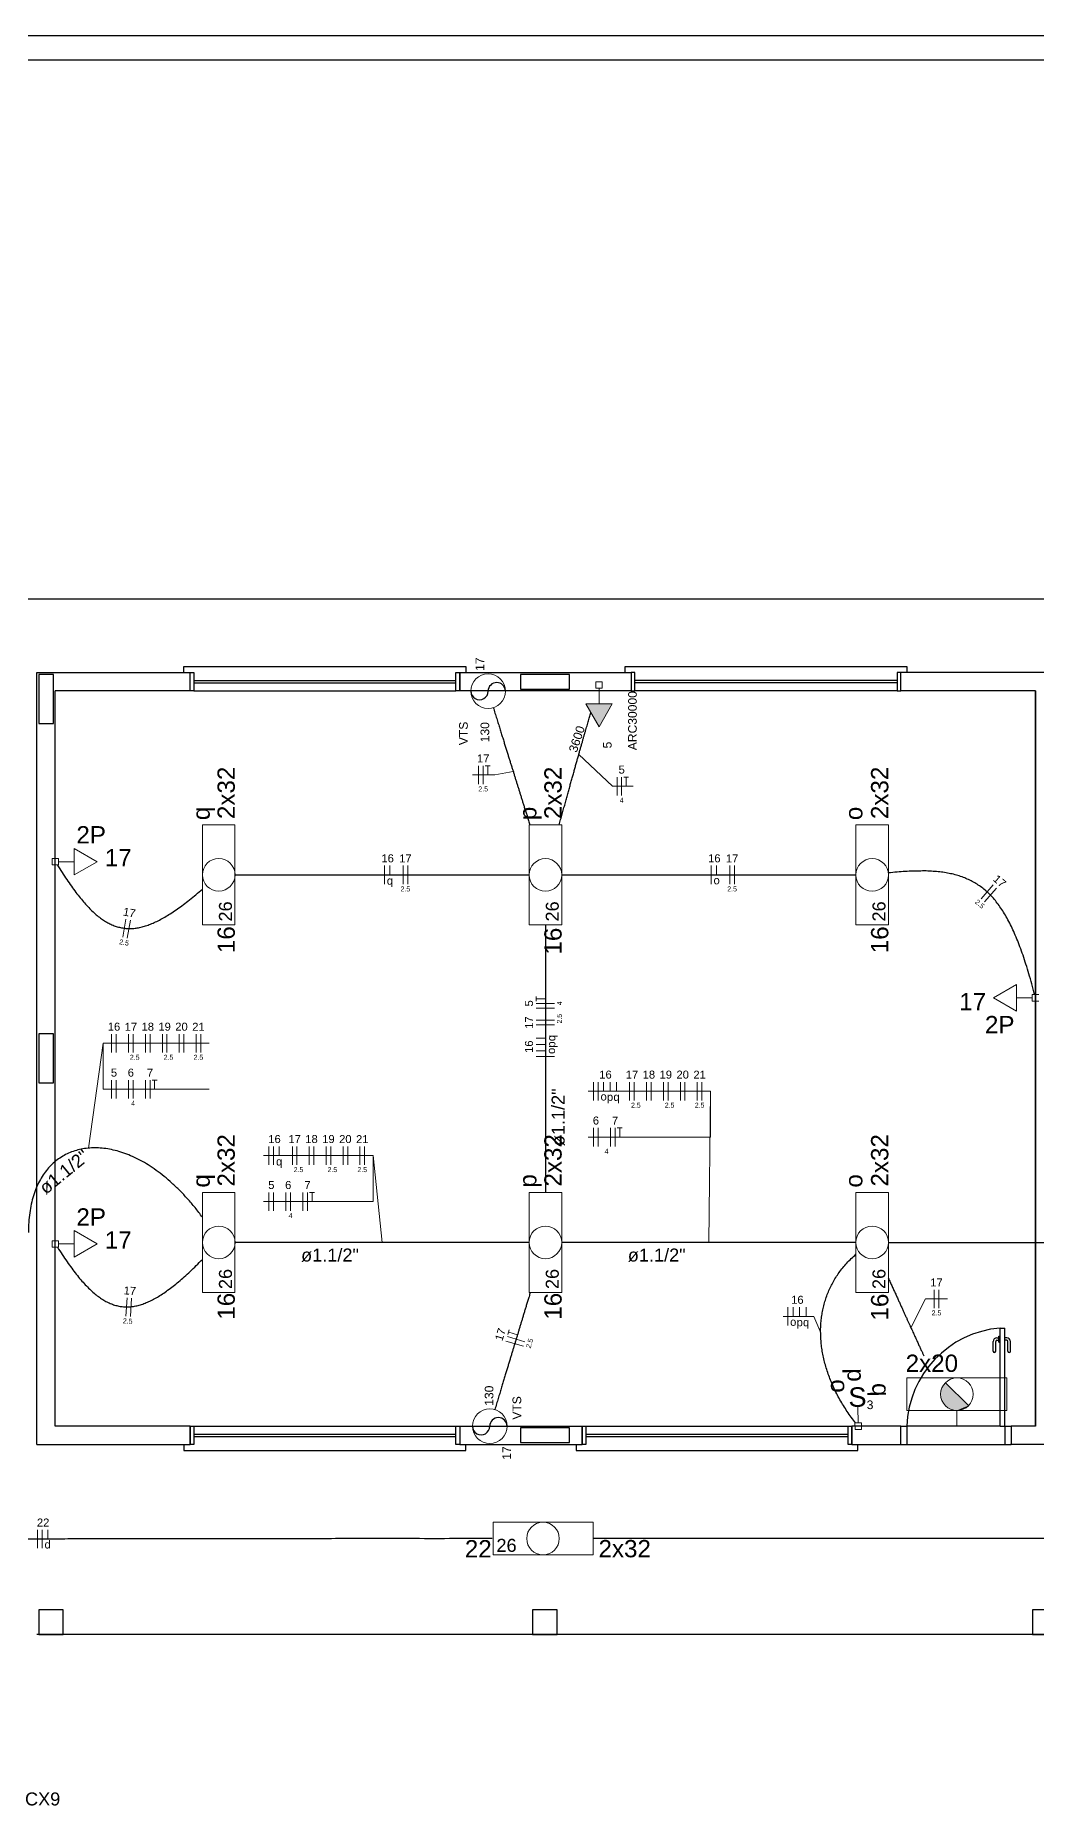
# Model space of a CAD drawing. Extents: x 175 to 700, y 53 to 250.
# Drawn here: x 492.6 to 500.77, y 207.86 to 222.31 of the extents above; entities that cross this region are included whole.
import ezdxf

# ---------------------------------------------------------------- set-up
doc = ezdxf.new("R2010")
doc.units = 0
doc.header["$LTSCALE"] = 2
doc.layers.get('0').update_dxf_attribs({"linetype": 'CONTINUOUS'})
for name, color, linetype in [('A-MURO', 2, 'CONTINUOUS'), ('A-PAREDE', 5, 'CONTINUOUS'), ('A-PISOS-NIVEL', 1, 'CONTINUOUS'), ('A-PORTA', 3, 'CONTINUOUS'), ('A-SOLEIRA', 1, 'CONTINUOUS'), ('AR-ESQ', 2, 'CONTINUOUS')]:
    doc.layers.add(name, color=color, linetype=linetype)
for name, color, linetype, lineweight in [('EL-Condutos', 4, 'CONTINUOUS', 30), ('EL-Fios', 9, 'CONTINUOUS', 20), ('EL-Textos condutos', 7, 'CONTINUOUS', 20), ('EL-Textos fios', 7, 'CONTINUOUS', 20), ('EL-Textos pontos', 5, 'CONTINUOUS', 20), ('P-SIMBOL', 5, 'CONTINUOUS', 20)]:
    doc.layers.add(name, color=color, linetype=linetype, lineweight=lineweight)
doc.styles.add('Arial', font='arial.ttf')

msp = doc.modelspace()

# ---------------------------------------------------------------- hatches: boundary and pattern name
at = {"layer": 'P-SIMBOL', "linetype": 'Continuous'}
for points in [[(497.095, 216.854), (497.203, 216.666), (497.311, 216.854)], [(500.03, 211.314), (500.021, 211.302), (500.016, 211.298), (500.013, 211.293), (500.007, 211.281), (500.004, 211.276), (500.002, 211.273), (500.001, 211.269), (500, 211.265), (499.997, 211.258), (499.997, 211.254), (499.995, 211.249), (499.994, 211.242), (499.993, 211.235), (499.992, 211.23), (499.992, 211.225), (499.992, 211.219), (499.992, 211.211), (499.993, 211.207), (499.993, 211.201), (499.994, 211.198), (499.994, 211.195), (499.995, 211.191), (499.996, 211.189), (499.997, 211.185), (499.998, 211.183), (499.999, 211.179), (500, 211.177), (500, 211.176), (500.001, 211.172), (500.002, 211.168), (500.003, 211.167), (500.004, 211.164), (500.005, 211.162), (500.006, 211.161), (500.007, 211.158), (500.01, 211.155), (500.012, 211.151), (500.013, 211.149), (500.015, 211.147), (500.016, 211.144), (500.017, 211.142), (500.02, 211.14), (500.021, 211.137), (500.024, 211.135), (500.027, 211.132), (500.03, 211.128), (500.032, 211.126), (500.034, 211.124), (500.038, 211.12), (500.041, 211.119), (500.043, 211.116), (500.046, 211.115), (500.048, 211.114), (500.051, 211.111), (500.053, 211.109), (500.058, 211.107), (500.06, 211.105), (500.063, 211.104), (500.066, 211.102), (500.067, 211.102), (500.069, 211.101), (500.07, 211.1), (500.077, 211.098), (500.08, 211.096), (500.082, 211.095), (500.084, 211.095), (500.085, 211.094), (500.087, 211.094), (500.089, 211.093), (500.09, 211.093), (500.093, 211.093), (500.096, 211.092), (500.1, 211.091), (500.102, 211.091), (500.105, 211.09), (500.124, 211.088)], [(500.217, 211.127), (500.03, 211.314), (500.124, 211.088)], [(500.217, 211.127), (500.213, 211.122), (500.209, 211.119), (500.203, 211.115), (500.196, 211.11), (500.194, 211.108), (500.191, 211.107), (500.189, 211.105), (500.186, 211.104), (500.178, 211.1), (500.174, 211.099), (500.167, 211.096), (500.162, 211.094), (500.157, 211.093), (500.148, 211.091), (500.144, 211.09), (500.14, 211.089), (500.124, 211.088)]]:
    msp.add_hatch(color=256, dxfattribs=at).paths.add_polyline_path(points)

# ---------------------------------------------------------------- linework, layer by layer
for centre, start, end in [((496.369, 216.958), 0.0193, 180), ((496.228, 216.958), 179.981, 0.0001), ((496.241, 210.959), 179.98, 0.0003), ((496.382, 210.959), 0.0193, 180)]:
    msp.add_arc(centre, 0.0706, start, end)
at = {"layer": 'A-MURO', "color": 251}
for p, q in [((442.416, 222.31), (522.416, 222.31)), ((442.616, 222.11), (522.182, 222.11))]:
    msp.add_line(p, q, dxfattribs=at)
at = {"layer": 'A-PAREDE', "color": 251}
for p, q in [((492.616, 213.96), (492.616, 217.11)), ((492.616, 217.11), (493.866, 217.11)), ((493.866, 216.96), (493.866, 217.11)), ((499.666, 216.96), (499.666, 217.11)), ((492.616, 210.96), (492.616, 216.96)), ((492.616, 210.81), (492.616, 216.96)), ((492.766, 210.96), (492.766, 216.96)), ((492.766, 210.96), (492.766, 216.96)), ((493.866, 216.96), (492.766, 216.96)), ((500.766, 216.96), (500.766, 210.96)), ((493.866, 210.96), (492.766, 210.96)), ((493.866, 210.96), (493.866, 210.81)), ((496.066, 210.96), (497.066, 210.96)), ((496.066, 210.96), (496.066, 210.81)), ((497.066, 210.96), (497.066, 210.81)), ((499.266, 210.81), (499.266, 210.96)), ((500.566, 210.96), (500.566, 210.81)), ((500.766, 210.96), (500.566, 210.96)), ((492.616, 210.81), (493.866, 210.81)), ((496.066, 210.81), (497.066, 210.81)), ((502.016, 210.81), (500.56, 210.81))]:
    msp.add_line(p, q, dxfattribs=at)
for points in [[(492.631, 216.695), (492.751, 216.695), (492.751, 217.095), (492.631, 217.095)], [(497.466, 217.11), (497.466, 216.96), (496.066, 216.96), (496.066, 217.11)], [(496.561, 217.095), (496.561, 216.975), (496.961, 216.975), (496.961, 217.095)], [(492.631, 213.76), (492.751, 213.76), (492.751, 214.16), (492.631, 214.16)], [(496.561, 210.945), (496.561, 210.825), (496.961, 210.825), (496.961, 210.945)], [(499.666, 210.96), (499.266, 210.96), (499.266, 210.81), (499.666, 210.81)], [(492.831, 209.46), (492.631, 209.46), (492.631, 209.26), (492.831, 209.26)], [(496.861, 209.46), (496.661, 209.46), (496.661, 209.26), (496.861, 209.26)], [(500.941, 209.46), (500.741, 209.46), (500.741, 209.26), (500.941, 209.26)]]:
    msp.add_lwpolyline(points, close=True, dxfattribs=at)
for points in [[(502.016, 217.11), (499.666, 217.11)], [(500.766, 210.96), (500.766, 210.96), (500.766, 216.96), (499.666, 216.96)]]:
    msp.add_lwpolyline(points, dxfattribs=at)
at = {"layer": 'A-PISOS-NIVEL', "color": 251}
for p, q in [((517.816, 217.71), (459.416, 217.71)), ((509.066, 209.26), (492.616, 209.26))]:
    msp.add_line(p, q, dxfattribs=at)
at = {"layer": 'A-PORTA', "color": 251}
for p, q in [((500.45, 211.68), (500.465, 211.68)), ((500.45, 211.66), (500.465, 211.66)), ((500.465, 211.645), (500.465, 211.695)), ((500.465, 211.695), (500.47, 211.695)), ((500.515, 211.695), (500.51, 211.695)), ((500.515, 211.645), (500.515, 211.695)), ((500.53, 211.68), (500.515, 211.68)), ((500.53, 211.66), (500.515, 211.66)), ((500.42, 211.57), (500.42, 211.65)), ((500.44, 211.57), (500.44, 211.65)), ((500.465, 211.645), (500.47, 211.645)), ((500.515, 211.645), (500.51, 211.645)), ((500.54, 211.57), (500.54, 211.65)), ((500.56, 211.57), (500.56, 211.65))]:
    msp.add_line(p, q, dxfattribs=at)
for centre, radius, start, end in [((500.545, 210.933), 0.83, 94.7788, 178.1499), ((500.45, 211.65), 0.03, 90, 180), ((500.45, 211.65), 0.01, 90, 180), ((500.53, 211.65), 0.03, 0, 90), ((500.53, 211.65), 0.01, 0, 90), ((500.43, 211.57), 0.01, 180, 0), ((500.55, 211.57), 0.01, 180, 0)]:
    msp.add_arc(centre, radius, start, end, dxfattribs=at)
at = {"layer": 'A-SOLEIRA', "color": 251}
for p, q in [((500.476, 210.96), (499.716, 210.96)), ((499.716, 210.81), (500.516, 210.81))]:
    msp.add_line(p, q, dxfattribs=at)
at = {"layer": 'AR-ESQ', "color": 251}
for p, q in [((493.896, 217.045), (496.036, 217.045)), ((493.896, 217.025), (496.036, 217.025)), ((499.636, 217.045), (497.496, 217.045)), ((499.636, 217.025), (497.496, 217.025)), ((493.896, 216.96), (496.036, 216.96)), ((499.636, 216.96), (497.496, 216.96)), ((500.476, 210.96), (500.476, 211.76)), ((500.476, 211.76), (500.516, 211.76)), ((500.516, 210.96), (500.516, 211.76)), ((493.896, 210.96), (496.036, 210.96)), ((497.096, 210.96), (499.236, 210.96)), ((499.666, 210.96), (499.716, 210.96)), ((499.716, 210.96), (499.716, 210.81)), ((500.476, 210.96), (500.516, 210.96)), ((500.516, 210.96), (500.516, 210.81)), ((500.516, 210.96), (500.566, 210.96)), ((493.896, 210.895), (496.036, 210.895)), ((493.896, 210.875), (496.036, 210.875)), ((497.096, 210.895), (499.236, 210.895)), ((497.096, 210.875), (499.236, 210.875)), ((499.666, 210.81), (499.716, 210.81)), ((500.516, 210.81), (500.566, 210.81))]:
    msp.add_line(p, q, dxfattribs=at)
for points in [[(493.816, 217.11), (493.816, 217.16), (496.116, 217.16), (496.116, 217.11)], [(497.416, 217.11), (497.416, 217.16), (499.716, 217.16), (499.716, 217.11)], [(493.816, 210.81), (493.816, 210.76), (496.116, 210.76), (496.116, 210.81)], [(497.016, 210.81), (497.016, 210.76), (499.316, 210.76), (499.316, 210.81)]]:
    msp.add_lwpolyline(points, dxfattribs=at)
for points in [[(493.866, 217.11), (493.896, 217.11), (493.896, 216.96), (493.866, 216.96)], [(496.036, 217.11), (496.066, 217.11), (496.066, 216.96), (496.036, 216.96)], [(497.496, 217.11), (497.466, 217.11), (497.466, 216.96), (497.496, 216.96)], [(499.666, 217.11), (499.636, 217.11), (499.636, 216.96), (499.666, 216.96)], [(493.866, 210.96), (493.896, 210.96), (493.896, 210.81), (493.866, 210.81)], [(496.036, 210.96), (496.066, 210.96), (496.066, 210.81), (496.036, 210.81)], [(497.066, 210.96), (497.096, 210.96), (497.096, 210.81), (497.066, 210.81)], [(499.236, 210.96), (499.266, 210.96), (499.266, 210.81), (499.236, 210.81)]]:
    msp.add_lwpolyline(points, close=True, dxfattribs=at)
at = {"layer": 'EL-Condutos', "linetype": 'Continuous'}
for points in [[(496.34, 216.825), (496.354, 216.779), (496.368, 216.735), (496.381, 216.693), (496.394, 216.653), (496.405, 216.614), (496.417, 216.578), (496.428, 216.542), (496.438, 216.509), (496.449, 216.476), (496.458, 216.444), (496.468, 216.414), (496.477, 216.384), (496.486, 216.356), (496.495, 216.327), (496.504, 216.3), (496.512, 216.273), (496.52, 216.246), (496.529, 216.219), (496.537, 216.192), (496.546, 216.165), (496.554, 216.138), (496.562, 216.111), (496.571, 216.083), (496.58, 216.055), (496.589, 216.026), (496.598, 215.996), (496.608, 215.966), (496.618, 215.934), (496.628, 215.901), (496.639, 215.867)], [(496.878, 215.866), (496.89, 215.911), (496.902, 215.955), (496.914, 215.997), (496.926, 216.039), (496.937, 216.08), (496.948, 216.119), (496.959, 216.158), (496.969, 216.195), (496.979, 216.232), (496.989, 216.267), (496.999, 216.302), (497.008, 216.335), (497.017, 216.368), (497.026, 216.399), (497.035, 216.43), (497.043, 216.46), (497.051, 216.488), (497.059, 216.516), (497.067, 216.543), (497.074, 216.569), (497.081, 216.594), (497.088, 216.618), (497.095, 216.642), (497.102, 216.664), (497.108, 216.686), (497.114, 216.707), (497.12, 216.727), (497.125, 216.746), (497.13, 216.764), (497.136, 216.782)], [(492.783, 215.539), (492.822, 215.478), (492.86, 215.42), (492.897, 215.366), (492.934, 215.316), (492.97, 215.271), (493.005, 215.229), (493.04, 215.191), (493.074, 215.157), (493.109, 215.126), (493.143, 215.1), (493.177, 215.078), (493.212, 215.059), (493.246, 215.044), (493.281, 215.033), (493.316, 215.025), (493.352, 215.021), (493.389, 215.021), (493.426, 215.024), (493.464, 215.032), (493.503, 215.042), (493.543, 215.057), (493.584, 215.074), (493.627, 215.096), (493.671, 215.121), (493.716, 215.149), (493.763, 215.181), (493.811, 215.216), (493.861, 215.255), (493.914, 215.297), (493.968, 215.342)], [(494.233, 215.459), (494.345, 215.459), (494.451, 215.459), (494.55, 215.459), (494.644, 215.459), (494.733, 215.459), (494.816, 215.459), (494.896, 215.459), (494.971, 215.459), (495.043, 215.459), (495.113, 215.459), (495.18, 215.459), (495.245, 215.459), (495.308, 215.459), (495.371, 215.459), (495.433, 215.459), (495.495, 215.459), (495.558, 215.459), (495.621, 215.459), (495.686, 215.459), (495.753, 215.459), (495.823, 215.459), (495.895, 215.459), (495.97, 215.459), (496.05, 215.459), (496.133, 215.459), (496.222, 215.459), (496.315, 215.459), (496.415, 215.459), (496.521, 215.459), (496.633, 215.459)], [(496.899, 215.458), (497.011, 215.458), (497.117, 215.458), (497.217, 215.458), (497.31, 215.458), (497.399, 215.458), (497.482, 215.458), (497.562, 215.458), (497.637, 215.458), (497.709, 215.458), (497.779, 215.458), (497.846, 215.458), (497.911, 215.458), (497.974, 215.458), (498.037, 215.458), (498.099, 215.458), (498.161, 215.458), (498.224, 215.458), (498.287, 215.458), (498.352, 215.458), (498.419, 215.458), (498.489, 215.458), (498.561, 215.458), (498.636, 215.458), (498.716, 215.458), (498.799, 215.458), (498.888, 215.458), (498.982, 215.458), (499.081, 215.458), (499.187, 215.458), (499.299, 215.458)], [(500.758, 214.482), (500.735, 214.569), (500.711, 214.651), (500.687, 214.729), (500.663, 214.802), (500.638, 214.871), (500.613, 214.935), (500.587, 214.996), (500.561, 215.052), (500.533, 215.104), (500.505, 215.153), (500.475, 215.198), (500.445, 215.239), (500.413, 215.277), (500.379, 215.311), (500.344, 215.342), (500.308, 215.369), (500.269, 215.394), (500.229, 215.415), (500.187, 215.434), (500.143, 215.45), (500.097, 215.463), (500.048, 215.473), (499.997, 215.481), (499.944, 215.486), (499.887, 215.49), (499.829, 215.49), (499.767, 215.489), (499.702, 215.486), (499.635, 215.481), (499.564, 215.474)], [(496.766, 215.051), (496.766, 214.955), (496.766, 214.864), (496.766, 214.777), (496.766, 214.694), (496.766, 214.616), (496.766, 214.54), (496.766, 214.468), (496.766, 214.398), (496.766, 214.331), (496.766, 214.266), (496.766, 214.202), (496.766, 214.14), (496.766, 214.079), (496.766, 214.019), (496.766, 213.959), (496.766, 213.899), (496.766, 213.838), (496.766, 213.777), (496.766, 213.715), (496.766, 213.652), (496.766, 213.587), (496.766, 213.519), (496.766, 213.45), (496.766, 213.377), (496.766, 213.302), (496.766, 213.223), (496.766, 213.141), (496.766, 213.054), (496.766, 212.963), (496.766, 212.867)], [(493.967, 212.664), (493.907, 212.743), (493.845, 212.815), (493.782, 212.882), (493.718, 212.943), (493.654, 212.998), (493.59, 213.047), (493.525, 213.091), (493.461, 213.128), (493.397, 213.159), (493.333, 213.185), (493.27, 213.205), (493.209, 213.219), (493.148, 213.228), (493.09, 213.231), (493.033, 213.228), (492.978, 213.22), (492.925, 213.206), (492.874, 213.187), (492.827, 213.162), (492.782, 213.132), (492.74, 213.097), (492.702, 213.056), (492.668, 213.01), (492.637, 212.958), (492.61, 212.902), (492.588, 212.84), (492.57, 212.772), (492.557, 212.7), (492.549, 212.623), (492.547, 212.54)], [(492.783, 212.42), (492.823, 212.359), (492.862, 212.301), (492.9, 212.248), (492.937, 212.199), (492.974, 212.154), (493.011, 212.114), (493.047, 212.077), (493.082, 212.045), (493.118, 212.017), (493.153, 211.993), (493.188, 211.973), (493.224, 211.957), (493.259, 211.945), (493.295, 211.937), (493.331, 211.933), (493.367, 211.933), (493.404, 211.937), (493.442, 211.944), (493.48, 211.956), (493.518, 211.971), (493.558, 211.989), (493.599, 212.012), (493.64, 212.038), (493.683, 212.068), (493.727, 212.101), (493.772, 212.138), (493.819, 212.178), (493.867, 212.222), (493.916, 212.27), (493.967, 212.32)], [(496.633, 212.459), (496.521, 212.459), (496.415, 212.459), (496.315, 212.459), (496.222, 212.459), (496.133, 212.459), (496.05, 212.459), (495.97, 212.459), (495.895, 212.459), (495.823, 212.459), (495.753, 212.459), (495.686, 212.459), (495.621, 212.459), (495.558, 212.459), (495.495, 212.459), (495.433, 212.459), (495.371, 212.459), (495.308, 212.459), (495.245, 212.459), (495.18, 212.459), (495.113, 212.459), (495.043, 212.459), (494.971, 212.459), (494.896, 212.459), (494.816, 212.459), (494.733, 212.459), (494.644, 212.459), (494.55, 212.459), (494.451, 212.459), (494.345, 212.459), (494.233, 212.459)], [(499.299, 212.459), (499.187, 212.459), (499.081, 212.459), (498.982, 212.459), (498.888, 212.459), (498.799, 212.459), (498.716, 212.459), (498.636, 212.459), (498.561, 212.459), (498.489, 212.459), (498.419, 212.459), (498.352, 212.459), (498.287, 212.459), (498.224, 212.459), (498.161, 212.459), (498.099, 212.459), (498.037, 212.459), (497.974, 212.459), (497.911, 212.459), (497.846, 212.459), (497.779, 212.459), (497.709, 212.459), (497.637, 212.459), (497.562, 212.459), (497.482, 212.459), (497.399, 212.459), (497.31, 212.459), (497.217, 212.459), (497.117, 212.459), (497.011, 212.459), (496.899, 212.459)], [(499.564, 212.459), (499.684, 212.459), (499.797, 212.459), (499.903, 212.459), (500.003, 212.459), (500.098, 212.459), (500.187, 212.459), (500.272, 212.459), (500.353, 212.459), (500.43, 212.459), (500.504, 212.459), (500.576, 212.459), (500.646, 212.459), (500.714, 212.459), (500.781, 212.459), (500.847, 212.459), (500.914, 212.459), (500.981, 212.459), (501.049, 212.459), (501.118, 212.459), (501.19, 212.459), (501.264, 212.459), (501.342, 212.459), (501.422, 212.459), (501.507, 212.459), (501.597, 212.459), (501.691, 212.459), (501.791, 212.459), (501.898, 212.459), (502.01, 212.459), (502.13, 212.459)], [(499.297, 210.985), (499.262, 211.032), (499.229, 211.079), (499.198, 211.127), (499.169, 211.175), (499.143, 211.224), (499.119, 211.273), (499.097, 211.323), (499.078, 211.372), (499.061, 211.422), (499.047, 211.471), (499.035, 211.521), (499.025, 211.57), (499.018, 211.62), (499.014, 211.669), (499.012, 211.718), (499.012, 211.766), (499.015, 211.814), (499.021, 211.861), (499.029, 211.908), (499.04, 211.954), (499.054, 211.999), (499.07, 212.044), (499.089, 212.087), (499.111, 212.13), (499.135, 212.172), (499.162, 212.212), (499.193, 212.252), (499.225, 212.29), (499.261, 212.327), (499.3, 212.362)], [(499.564, 212.168), (499.58, 212.133), (499.595, 212.1), (499.61, 212.067), (499.624, 212.036), (499.638, 212.006), (499.651, 211.977), (499.664, 211.949), (499.676, 211.921), (499.688, 211.895), (499.699, 211.87), (499.711, 211.846), (499.721, 211.822), (499.731, 211.8), (499.741, 211.778), (499.751, 211.757), (499.76, 211.737), (499.769, 211.718), (499.777, 211.7), (499.785, 211.682), (499.793, 211.665), (499.8, 211.649), (499.807, 211.633), (499.814, 211.618), (499.821, 211.604), (499.827, 211.591), (499.833, 211.578), (499.839, 211.566), (499.844, 211.554), (499.849, 211.543), (499.854, 211.532)], [(496.642, 212.05), (496.632, 212.016), (496.622, 211.984), (496.612, 211.952), (496.603, 211.921), (496.594, 211.892), (496.585, 211.863), (496.577, 211.834), (496.568, 211.807), (496.56, 211.78), (496.552, 211.753), (496.544, 211.726), (496.536, 211.699), (496.528, 211.673), (496.52, 211.646), (496.511, 211.618), (496.503, 211.591), (496.494, 211.563), (496.486, 211.534), (496.477, 211.505), (496.468, 211.474), (496.458, 211.443), (496.448, 211.41), (496.438, 211.377), (496.427, 211.341), (496.416, 211.305), (496.405, 211.267), (496.393, 211.227), (496.38, 211.185), (496.367, 211.141), (496.353, 211.095)], [(496.332, 210.042), (495.983, 210.041), (495.655, 210.041), (495.346, 210.041), (495.054, 210.041), (494.78, 210.04), (494.519, 210.04), (494.273, 210.04), (494.038, 210.04), (493.814, 210.039), (493.598, 210.039), (493.39, 210.039), (493.188, 210.039), (492.991, 210.039), (492.796, 210.038), (492.603, 210.038), (492.41, 210.038), (492.215, 210.038), (492.018, 210.038), (491.816, 210.037), (491.608, 210.037), (491.392, 210.037), (491.168, 210.037), (490.933, 210.037), (490.686, 210.036), (490.426, 210.036), (490.151, 210.036), (489.86, 210.036), (489.551, 210.035), (489.223, 210.035), (488.874, 210.035)], [(504.571, 210.042), (504.224, 210.042), (503.897, 210.042), (503.59, 210.042), (503.301, 210.042), (503.027, 210.042), (502.769, 210.042), (502.524, 210.042), (502.29, 210.042), (502.068, 210.042), (501.853, 210.042), (501.647, 210.042), (501.446, 210.042), (501.249, 210.042), (501.056, 210.042), (500.864, 210.042), (500.672, 210.042), (500.479, 210.042), (500.282, 210.042), (500.081, 210.042), (499.875, 210.042), (499.661, 210.042), (499.438, 210.042), (499.204, 210.042), (498.959, 210.042), (498.701, 210.042), (498.427, 210.042), (498.138, 210.042), (497.831, 210.042), (497.504, 210.042), (497.157, 210.042)]]:
    msp.add_spline(points, degree=3, dxfattribs=at)
at = {"layer": 'EL-Fios'}
for p, q in [((496.22, 216.199), (496.22, 216.349)), ((496.257, 216.199), (496.257, 216.349)), ((496.275, 216.349), (496.315, 216.349)), ((496.295, 216.274), (496.295, 216.349)), ((497.35, 216.107), (497.35, 216.257)), ((497.387, 216.107), (497.387, 216.257)), ((497.405, 216.257), (497.445, 216.257)), ((497.425, 216.182), (497.425, 216.257)), ((495.452, 215.384), (495.452, 215.534)), ((495.497, 215.459), (495.497, 215.534)), ((495.604, 215.384), (495.604, 215.534)), ((495.642, 215.384), (495.642, 215.534)), ((498.118, 215.383), (498.118, 215.534)), ((498.163, 215.458), (498.163, 215.534)), ((498.27, 215.383), (498.27, 215.534)), ((498.308, 215.383), (498.308, 215.534)), ((500.322, 215.262), (500.42, 215.376)), ((500.35, 215.238), (500.448, 215.351)), ((493.316, 214.949), (493.342, 215.096)), ((493.353, 214.942), (493.379, 215.09)), ((496.691, 214.427), (496.691, 214.467)), ((496.766, 214.447), (496.691, 214.447)), ((496.841, 214.41), (496.691, 214.41)), ((496.841, 214.372), (496.691, 214.372)), ((496.841, 214.272), (496.691, 214.272)), ((493.226, 214.009), (493.226, 214.159)), ((493.263, 214.009), (493.263, 214.159)), ((493.364, 214.009), (493.364, 214.159)), ((493.401, 214.009), (493.401, 214.159)), ((493.502, 214.009), (493.502, 214.159)), ((493.539, 214.009), (493.539, 214.159)), ((493.64, 214.009), (493.64, 214.159)), ((493.677, 214.009), (493.677, 214.159)), ((493.777, 214.009), (493.777, 214.159)), ((493.815, 214.009), (493.815, 214.159)), ((493.915, 214.009), (493.915, 214.159)), ((493.953, 214.009), (493.953, 214.159)), ((496.841, 214.234), (496.691, 214.234)), ((496.766, 214.127), (496.691, 214.127)), ((496.766, 214.074), (496.691, 214.074)), ((496.766, 214.022), (496.691, 214.022)), ((496.841, 213.977), (496.691, 213.977)), ((493.226, 213.634), (493.226, 213.784)), ((493.263, 213.634), (493.263, 213.784)), ((493.364, 213.634), (493.364, 213.784)), ((493.401, 213.634), (493.401, 213.784)), ((493.502, 213.634), (493.502, 213.784)), ((493.539, 213.634), (493.539, 213.784)), ((493.557, 213.784), (493.597, 213.784)), ((493.577, 213.709), (493.577, 213.784)), ((497.159, 213.618), (497.159, 213.768)), ((497.196, 213.618), (497.196, 213.768)), ((497.241, 213.693), (497.241, 213.768)), ((497.293, 213.693), (497.293, 213.768)), ((497.345, 213.693), (497.345, 213.768)), ((497.453, 213.618), (497.453, 213.768)), ((497.491, 213.618), (497.491, 213.768)), ((497.591, 213.618), (497.591, 213.768)), ((497.629, 213.618), (497.629, 213.768)), ((497.729, 213.618), (497.729, 213.768)), ((497.767, 213.618), (497.767, 213.768)), ((497.867, 213.618), (497.867, 213.768)), ((497.904, 213.618), (497.904, 213.768)), ((498.005, 213.618), (498.005, 213.768)), ((498.042, 213.618), (498.042, 213.768)), ((497.159, 213.243), (497.159, 213.393)), ((497.196, 213.243), (497.196, 213.393)), ((497.297, 213.243), (497.297, 213.393)), ((497.334, 213.243), (497.334, 213.393)), ((497.352, 213.393), (497.392, 213.393)), ((497.372, 213.318), (497.372, 213.393)), ((494.51, 213.092), (494.51, 213.242)), ((494.548, 213.092), (494.548, 213.242)), ((494.593, 213.167), (494.593, 213.242)), ((494.701, 213.092), (494.701, 213.242)), ((494.738, 213.092), (494.738, 213.242)), ((494.838, 213.092), (494.838, 213.242)), ((494.876, 213.092), (494.876, 213.242)), ((494.976, 213.092), (494.976, 213.242)), ((495.014, 213.092), (495.014, 213.242)), ((495.114, 213.092), (495.114, 213.242)), ((495.152, 213.092), (495.152, 213.242)), ((495.252, 213.092), (495.252, 213.242)), ((495.29, 213.092), (495.29, 213.242)), ((494.51, 212.717), (494.51, 212.867)), ((494.548, 212.717), (494.548, 212.867)), ((494.648, 212.717), (494.648, 212.867)), ((494.686, 212.717), (494.686, 212.867)), ((494.786, 212.717), (494.786, 212.867)), ((494.824, 212.717), (494.824, 212.867)), ((494.841, 212.867), (494.881, 212.867)), ((494.861, 212.792), (494.861, 212.867)), ((493.342, 211.857), (493.352, 212.007)), ((493.379, 211.855), (493.389, 212.005)), ((499.938, 211.923), (499.938, 212.073)), ((499.975, 211.923), (499.975, 212.073)), ((498.743, 211.78), (498.743, 211.93)), ((498.788, 211.855), (498.788, 211.93)), ((498.84, 211.855), (498.84, 211.93)), ((498.893, 211.855), (498.893, 211.93)), ((496.598, 211.647), (496.455, 211.69)), ((496.46, 211.707), (496.471, 211.745)), ((496.537, 211.704), (496.466, 211.726)), ((496.587, 211.611), (496.444, 211.654)), ((492.622, 209.963), (492.622, 210.113)), ((492.659, 209.963), (492.659, 210.113)), ((492.704, 210.038), (492.704, 210.113))]:
    msp.add_line(p, q, dxfattribs=at)
at = {"layer": 'EL-Textos fios'}
for p, q in [((497.038, 216.44), (497.312, 216.182)), ((496.503, 216.303), (496.352, 216.274)), ((496.352, 216.274), (496.171, 216.274)), ((497.312, 216.182), (497.482, 216.182)), ((493.037, 213.228), (493.156, 214.084)), ((493.156, 214.084), (494.023, 214.084)), ((493.156, 214.084), (493.156, 213.709)), ((493.156, 213.709), (494.023, 213.709)), ((498.112, 213.693), (497.114, 213.693)), ((498.099, 212.459), (498.112, 213.693)), ((498.112, 213.693), (498.112, 213.318)), ((498.112, 213.318), (497.114, 213.318)), ((495.36, 213.167), (494.466, 213.167)), ((495.433, 212.459), (495.36, 213.167)), ((495.36, 213.167), (495.36, 212.792)), ((495.36, 212.792), (494.466, 212.792)), ((499.748, 211.763), (499.868, 211.998)), ((499.868, 211.998), (500.046, 211.998)), ((498.956, 211.855), (498.706, 211.855)), ((499.012, 211.722), (498.956, 211.855))]:
    msp.add_line(p, q, dxfattribs=at)
at = {"layer": 'P-SIMBOL'}
for p, q in [((497.176, 217.035), (497.229, 217.035)), ((497.176, 216.982), (497.176, 217.035)), ((497.229, 217.035), (497.229, 216.982)), ((497.229, 216.982), (497.176, 216.982)), ((497.203, 216.854), (497.203, 216.982)), ((497.095, 216.854), (497.311, 216.854)), ((497.203, 216.666), (497.095, 216.854)), ((497.311, 216.854), (497.203, 216.666)), ((493.967, 215.051), (493.967, 215.867)), ((493.967, 215.867), (494.232, 215.867)), ((494.232, 215.051), (494.232, 215.867)), ((496.634, 215.05), (496.634, 215.867)), ((496.634, 215.867), (496.899, 215.867)), ((496.899, 215.05), (496.899, 215.867)), ((499.3, 215.05), (499.3, 215.867)), ((499.3, 215.867), (499.565, 215.867)), ((499.565, 215.05), (499.565, 215.867)), ((492.74, 215.54), (492.74, 215.593)), ((492.74, 215.593), (492.793, 215.593)), ((492.793, 215.593), (492.793, 215.54)), ((492.921, 215.566), (492.793, 215.566)), ((492.921, 215.674), (493.109, 215.566)), ((492.921, 215.458), (492.921, 215.674)), ((493.109, 215.566), (492.921, 215.458)), ((492.793, 215.54), (492.74, 215.54)), ((493.967, 215.051), (494.232, 215.051)), ((496.634, 215.05), (496.899, 215.05)), ((499.3, 215.05), (499.565, 215.05)), ((500.423, 214.455), (500.611, 214.563)), ((500.611, 214.563), (500.611, 214.346)), ((500.611, 214.346), (500.423, 214.455)), ((500.611, 214.455), (500.739, 214.455)), ((500.739, 214.428), (500.739, 214.481)), ((500.739, 214.481), (500.792, 214.481)), ((500.792, 214.428), (500.739, 214.428)), ((493.967, 212.051), (493.967, 212.867)), ((493.967, 212.867), (494.232, 212.867)), ((494.232, 212.051), (494.232, 212.867)), ((496.634, 212.051), (496.634, 212.867)), ((496.634, 212.867), (496.899, 212.867)), ((496.899, 212.051), (496.899, 212.867)), ((499.3, 212.051), (499.3, 212.867)), ((499.3, 212.867), (499.565, 212.867)), ((499.565, 212.051), (499.565, 212.867)), ((492.921, 212.555), (493.109, 212.446)), ((492.921, 212.338), (492.921, 212.555)), ((492.74, 212.42), (492.74, 212.473)), ((492.74, 212.473), (492.793, 212.473)), ((492.793, 212.42), (492.74, 212.42)), ((492.793, 212.473), (492.793, 212.42)), ((492.921, 212.446), (492.793, 212.446)), ((493.109, 212.446), (492.921, 212.338)), ((493.967, 212.051), (494.232, 212.051)), ((496.634, 212.051), (496.899, 212.051)), ((499.3, 212.051), (499.565, 212.051)), ((499.716, 211.088), (499.716, 211.353)), ((500.532, 211.353), (499.716, 211.353)), ((500.217, 211.127), (500.03, 211.314)), ((500.532, 211.088), (500.532, 211.353)), ((499.316, 211.114), (499.318, 210.986)), ((500.532, 211.088), (499.716, 211.088)), ((500.124, 210.959), (500.124, 211.088)), ((499.291, 210.985), (499.344, 210.986)), ((499.292, 210.932), (499.291, 210.985)), ((499.344, 210.986), (499.345, 210.933)), ((499.345, 210.933), (499.292, 210.932)), ((496.338, 210.175), (497.154, 210.175)), ((496.338, 210.175), (496.338, 209.91)), ((497.154, 210.175), (497.154, 209.91)), ((496.338, 209.91), (497.154, 209.91))]:
    msp.add_line(p, q, dxfattribs=at)
for centre, radius in [((496.298, 216.958), 0.141), ((494.1, 215.459), 0.133), ((496.766, 215.458), 0.133), ((499.432, 215.458), 0.133), ((494.1, 212.459), 0.133), ((496.766, 212.459), 0.133), ((499.432, 212.459), 0.133), ((500.124, 211.22), 0.133), ((496.312, 210.959), 0.141), ((496.746, 210.042), 0.133)]:
    msp.add_circle(centre, radius, dxfattribs=at)

# ---------------------------------------------------------------- texts
at = {"layer": 'EL-Textos condutos', "char_height": 0.1059, "width": 0.88956, "attachment_point": 8, "line_spacing_factor": 0.798, "style": 'Arial'}
for insert, rotation in [((496.925, 213.48), 90.0002), ((492.873, 212.992), 39.3106)]:
    msp.add_mtext('ø1.1/2"', dxfattribs=dict(at, insert=insert, rotation=rotation))
for insert in [(495.008, 212.3), (497.674, 212.3)]:
    msp.add_mtext('ø1.1/2"', dxfattribs=dict(at, insert=insert))
at = {"layer": 'EL-Textos fios', "attachment_point": 8, "line_spacing_factor": 0.798, "style": 'Arial'}
for s, insert, char_height, width in [('17', (496.258, 216.376), 0.0653, 0.15673), ('5', (497.388, 216.284), 0.0653, 0.07837), ('2.5', (496.258, 216.139), 0.0406, 0.14614), ('4', (497.388, 216.047), 0.0406, 0.04871), ('16', (495.478, 215.56), 0.0653, 0.15673), ('17', (495.623, 215.56), 0.0653, 0.15673), ('16', (498.144, 215.56), 0.0653, 0.15673), ('17', (498.289, 215.56), 0.0653, 0.15673), ('q', (495.497, 215.359), 0.0653, 0.07837), ('o', (498.163, 215.381), 0.0653, 0.07837), ('2.5', (495.623, 215.323), 0.0406, 0.14614), ('2.5', (498.289, 215.323), 0.0406, 0.14614), ('16', (493.245, 214.186), 0.0653, 0.15673), ('17', (493.383, 214.186), 0.0653, 0.15673), ('18', (493.521, 214.186), 0.0653, 0.15673), ('19', (493.658, 214.186), 0.0653, 0.15673), ('20', (493.796, 214.186), 0.0653, 0.15673), ('21', (493.934, 214.186), 0.0653, 0.15673), ('2.5', (493.414, 213.949), 0.0406, 0.14614), ('2.5', (493.69, 213.949), 0.0406, 0.14614), ('2.5', (493.934, 213.949), 0.0406, 0.14614), ('5', (493.245, 213.811), 0.0653, 0.07837), ('6', (493.383, 213.811), 0.0653, 0.07837), ('7', (493.539, 213.811), 0.0653, 0.07837), ('16', (497.256, 213.795), 0.0653, 0.15673), ('17', (497.472, 213.795), 0.0653, 0.15673), ('18', (497.61, 213.795), 0.0653, 0.15673), ('19', (497.748, 213.795), 0.0653, 0.15673), ('20', (497.886, 213.795), 0.0653, 0.15673), ('21', (498.024, 213.795), 0.0653, 0.15673), ('4', (493.401, 213.574), 0.0406, 0.04871), ('o', (497.241, 213.616), 0.0653, 0.07837), ('p', (497.293, 213.594), 0.0653, 0.07837), ('q', (497.346, 213.594), 0.0653, 0.07837), ('2.5', (497.504, 213.558), 0.0406, 0.14614), ('2.5', (497.779, 213.558), 0.0406, 0.14614), ('2.5', (498.024, 213.558), 0.0406, 0.14614), ('6', (497.178, 213.42), 0.0653, 0.07837), ('7', (497.334, 213.42), 0.0653, 0.07837), ('16', (494.555, 213.269), 0.0653, 0.15673), ('17', (494.719, 213.269), 0.0653, 0.15673), ('18', (494.857, 213.269), 0.0653, 0.15673), ('19', (494.995, 213.269), 0.0653, 0.15673), ('20', (495.133, 213.269), 0.0653, 0.15673), ('21', (495.271, 213.269), 0.0653, 0.15673), ('q', (494.593, 213.067), 0.0653, 0.07837), ('4', (497.265, 213.183), 0.0406, 0.04871), ('5', (494.529, 212.894), 0.0653, 0.07837), ('6', (494.667, 212.894), 0.0653, 0.07837), ('2.5', (494.751, 213.032), 0.0406, 0.14614), ('7', (494.824, 212.894), 0.0653, 0.07837), ('2.5', (495.027, 213.032), 0.0406, 0.14614), ('2.5', (495.271, 213.032), 0.0406, 0.14614), ('4', (494.686, 212.657), 0.0406, 0.04871), ('17', (499.957, 212.1), 0.0653, 0.15673), ('16', (498.822, 211.957), 0.0653, 0.15673), ('o', (498.788, 211.777), 0.0653, 0.07837), ('p', (498.841, 211.755), 0.0653, 0.07837), ('q', (498.893, 211.755), 0.0653, 0.07837), ('2.5', (499.957, 211.863), 0.0406, 0.14614), ('22', (492.667, 210.14), 0.0653, 0.15673), ('d', (492.704, 209.96), 0.0653, 0.07837)]:
    msp.add_mtext(s, dxfattribs=dict(at, insert=insert, char_height=char_height, width=width))
for s, insert, char_height, width, rotation in [('17', (500.451, 215.383), 0.0653, 0.15673, 319.1891), ('17', (493.365, 215.119), 0.0653, 0.15673, 349.9855), ('2.5', (500.297, 215.205), 0.0406, 0.14614, 319.1891), ('2.5', (493.324, 214.886), 0.0406, 0.14614, 349.9855), ('5', (496.665, 214.41), 0.0653, 0.07837, 90.0002), ('4', (496.901, 214.41), 0.0406, 0.04871, 90.0002), ('17', (496.665, 214.253), 0.0653, 0.15673, 90.0002), ('2.5', (496.901, 214.285), 0.0406, 0.14614, 90.0002), ('q', (496.866, 214.127), 0.0653, 0.07837, 90.0002), ('16', (496.665, 214.056), 0.0653, 0.15673, 90.0002), ('o', (496.845, 214.022), 0.0653, 0.07837, 90.0002), ('p', (496.866, 214.074), 0.0653, 0.07837, 90.0002), ('17', (493.373, 212.032), 0.0653, 0.15673, 356.1563), ('2.5', (493.356, 211.796), 0.0406, 0.14614, 356.1563), ('17', (496.429, 211.698), 0.0653, 0.15673, 73.1381), ('2.5', (496.656, 211.629), 0.0406, 0.14614, 73.1381)]:
    msp.add_mtext(s, dxfattribs=dict(at, insert=insert, char_height=char_height, width=width, rotation=rotation))
at = {"layer": 'EL-Textos pontos', "line_spacing_factor": 0.798, "style": 'Arial'}
for s, insert, char_height, width, attachment_point, rotation in [('17', (496.266, 217.178), 0.0706, 0.16944, 8, 90.0002), ('ARC30000', (497.512, 216.717), 0.0706, 0.67776, 8, 90.0002), ('VTS', (496.133, 216.613), 0.0706, 0.25416, 8, 90.0002), ('130', (496.308, 216.623), 0.0706, 0.25416, 8, 90.0002), ('3600', (497.056, 216.556), 0.0706, 0.33888, 8, 71.8965), ('5', (497.307, 216.518), 0.0706, 0.08472, 8, 90.0002), ('2x32', (494.233, 215.914), 0.1412, 0.67776, 7, 90.0002), ('2x32', (496.9, 215.914), 0.1412, 0.67776, 7, 90.0002), ('2x32', (499.566, 215.914), 0.1412, 0.67776, 7, 90.0002), ('q', (494.069, 215.905), 0.141, 0.16944, 7, 90.0002), ('p', (496.735, 215.905), 0.141, 0.16944, 7, 90.0002), ('o', (499.354, 215.905), 0.141, 0.16944, 7, 90.0002), ('16', (494.233, 214.82), 0.1412, 0.33888, 7, 90.0002), ('16', (496.9, 214.808), 0.1412, 0.33888, 7, 90.0002), ('16', (499.566, 214.819), 0.1412, 0.33888, 7, 90.0002), ('2x32', (494.233, 212.915), 0.1412, 0.67776, 7, 90.0002), ('2x32', (496.9, 212.915), 0.1412, 0.67776, 7, 90.0002), ('2x32', (499.566, 212.915), 0.1412, 0.67776, 7, 90.0002), ('q', (494.069, 212.906), 0.141, 0.16944, 7, 90.0002), ('p', (496.735, 212.906), 0.141, 0.16944, 7, 90.0002), ('o', (499.354, 212.906), 0.141, 0.16944, 7, 90.0002), ('16', (494.233, 211.828), 0.1412, 0.33888, 7, 90.0002), ('16', (496.9, 211.828), 0.1412, 0.33888, 7, 90.0002), ('16', (499.566, 211.821), 0.1412, 0.33888, 7, 90.0002), ('p', (499.188, 211.375), 0.141, 0.16944, 8, 270.8306), ('130', (496.342, 211.208), 0.0706, 0.25416, 8, 90.0002), ('o', (499.094, 211.286), 0.141, 0.16944, 8, 270.8306), ('q', (499.391, 211.255), 0.141, 0.16944, 8, 270.8306), ('VTS', (496.569, 211.108), 0.0706, 0.25416, 8, 90.0002), ('17', (496.485, 210.74), 0.0706, 0.16944, 8, 90.0002)]:
    msp.add_mtext(s, dxfattribs=dict(at, insert=insert, char_height=char_height, width=width, attachment_point=attachment_point, rotation=rotation))
for s, insert, char_height, width, attachment_point in [('2P', (493.059, 215.715), 0.1412, 0.33888, 8), ('17', (493.28, 215.528), 0.1412, 0.33888, 8), ('17', (500.252, 214.353), 0.1412, 0.33888, 8), ('2P', (500.473, 214.166), 0.1412, 0.33888, 8), ('2P', (493.059, 212.596), 0.1412, 0.33888, 8), ('17', (493.28, 212.408), 0.1412, 0.33888, 8), ('22', (496.108, 209.888), 0.1412, 0.33888, 7), ('2x32', (497.199, 209.887), 0.1412, 0.67776, 7), ('CX9', (492.519, 207.862), 0.1059, 0.38124, 7)]:
    msp.add_mtext(s, dxfattribs=dict(at, insert=insert, char_height=char_height, width=width, attachment_point=attachment_point))
at = {"layer": 'P-SIMBOL', "attachment_point": 7, "line_spacing_factor": 0.798, "style": 'Arial'}
for s, insert, char_height, width, rotation in [('26', (494.209, 215.078), 0.1059, 0.25416, 90.0002), ('26', (496.876, 215.078), 0.1059, 0.25416, 90.0002), ('26', (499.542, 215.078), 0.1059, 0.25416, 90.0002), ('26', (494.209, 212.078), 0.1059, 0.25416, 90.0002), ('26', (496.876, 212.078), 0.1059, 0.25416, 90.0002), ('26', (499.542, 212.078), 0.1059, 0.25416, 90.0002), ('S', (499.239, 211.114), 0.159, 0.19062, 0.8308), ('3', (499.388, 211.097), 0.0706, 0.08472, 0.8308)]:
    msp.add_mtext(s, dxfattribs=dict(at, insert=insert, char_height=char_height, width=width, rotation=rotation))
at = {"layer": 'P-SIMBOL', "line_spacing_factor": 0.798, "style": 'Arial'}
for s, insert, char_height, width, attachment_point in [('2x20', (500.133, 211.4), 0.1412, 0.67776, 9), ('26', (496.366, 209.932), 0.1059, 0.25416, 7)]:
    msp.add_mtext(s, dxfattribs=dict(at, insert=insert, char_height=char_height, width=width, attachment_point=attachment_point))

doc.saveas('drawing.dxf')
